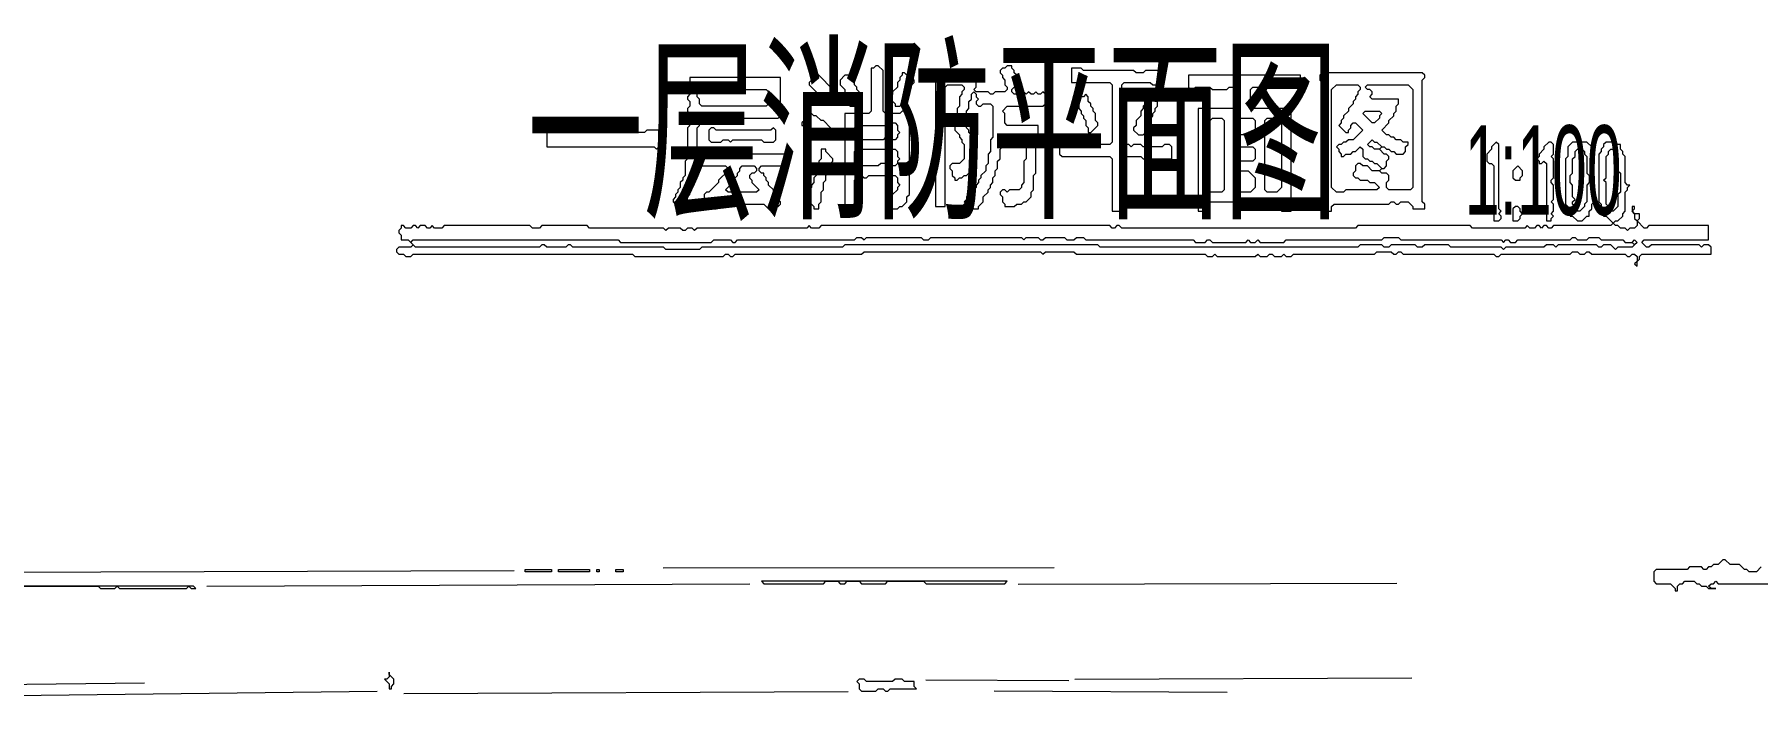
# Model space of a CAD drawing. Extents: x 20 to 3943, y 20 to 2783.
# Drawn here: x 1358 to 2080, y 26 to 303 of the extents above; entities that cross this region are included whole.
import ezdxf

# ---------------------------------------------------------------- set-up
doc = ezdxf.new("R2010")
doc.units = 0
for name, color, linetype, lineweight in [('OCR_TEXT', 6, 'Continuous', 0), ('TRACE_STRAIGHT', 5, 'Continuous', 0), ('TRACE_TEXT_SYMBOL', 6, 'Continuous', 0)]:
    doc.layers.add(name, color=color, linetype=linetype, lineweight=lineweight)
doc.styles.add('wqy-unicode', font='wqy-unicode.lff')

msp = doc.modelspace()

# ---------------------------------------------------------------- linework, layer by layer
at = {"layer": 'TRACE_STRAIGHT', "color": 5}
for p, q in [((1621.87, 79.65), (1785.63, 79.73)), ((1125.62, 77.2), (1559.38, 78.48)), ((1430.61, 71.9), (1658.13, 72.9)), ((1770.62, 72.79), (1929.38, 73.17)), ((1314.35, 30.38), (1404.39, 31.43)), ((1731.87, 32.7), (1791.88, 32.5)), ((1794.37, 33.06), (1935.63, 33.51)), ((1349.37, 26.16), (1501.9, 27.94)), ((1513.12, 27.01), (1699.38, 27.81)), ((1760.62, 28.11), (1858.14, 27.62))]:
    msp.add_line(p, q, dxfattribs=at)
at = {"layer": 'TRACE_TEXT_SYMBOL', "color": 6}
for points in [[(1711, 290), (1710, 289), (1709, 289), (1709, 271), (1708, 270), (1698, 270), (1698, 230), (1702, 230), (1702, 242), (1704, 244), (1705, 244), (1706, 243), (1707, 243), (1708, 244), (1719, 244), (1720, 243), (1720, 241), (1721, 240), (1720, 239), (1720, 238), (1718, 236), (1716, 236), (1716, 234), (1717, 233), (1717, 231), (1718, 230), (1720, 230), (1721, 231), (1722, 231), (1724, 233), (1724, 235), (1725, 236), (1725, 270), (1724, 271), (1722, 271), (1721, 270), (1715, 270), (1714, 271), (1714, 288), (1712, 290)], [(1793, 289), (1793, 283), (1809, 283), (1810, 282), (1810, 258), (1809, 257), (1793, 257), (1792, 258), (1789, 258), (1788, 257), (1788, 253), (1789, 252), (1809, 252), (1810, 251), (1810, 229), (1814, 229), (1814, 231), (1815, 232), (1814, 233), (1814, 250), (1816, 252), (1822, 252), (1823, 251), (1835, 251), (1835, 256), (1834, 257), (1832, 257), (1831, 256), (1823, 256), (1822, 257), (1819, 257), (1818, 256), (1817, 257), (1815, 257), (1814, 258), (1814, 282), (1815, 283), (1826, 283), (1827, 282), (1830, 282), (1831, 283), (1831, 287), (1830, 288), (1824, 288), (1823, 287), (1820, 287), (1819, 288), (1798, 288), (1797, 289)], [(1633, 285), (1633, 283), (1632, 282), (1633, 281), (1633, 278), (1632, 277), (1632, 276), (1633, 275), (1633, 273), (1632, 272), (1632, 271), (1633, 270), (1633, 267), (1632, 266), (1633, 265), (1632, 264), (1632, 251), (1631, 250), (1631, 244), (1630, 243), (1630, 242), (1629, 241), (1629, 239), (1628, 238), (1628, 237), (1627, 236), (1627, 235), (1626, 234), (1626, 233), (1628, 231), (1629, 231), (1630, 230), (1631, 230), (1631, 233), (1632, 234), (1632, 235), (1633, 236), (1633, 238), (1634, 239), (1634, 242), (1635, 243), (1635, 248), (1636, 249), (1636, 264), (1637, 265), (1637, 267), (1638, 268), (1670, 268), (1671, 269), (1671, 285)], [(1685, 286), (1685, 285), (1683, 283), (1683, 282), (1688, 277), (1688, 276), (1690, 274), (1691, 274), (1692, 275), (1692, 276), (1693, 277), (1693, 280), (1687, 286)], [(1698, 286), (1696, 284), (1696, 282), (1698, 280), (1698, 278), (1699, 277), (1699, 276), (1700, 275), (1700, 273), (1702, 273), (1704, 275), (1704, 276), (1705, 277), (1704, 278), (1704, 279), (1703, 280), (1703, 281), (1702, 282), (1702, 283), (1701, 284), (1701, 285), (1700, 286)], [(1722, 287), (1722, 286), (1721, 285), (1721, 284), (1720, 283), (1720, 281), (1718, 279), (1718, 278), (1717, 277), (1717, 276), (1719, 274), (1719, 273), (1721, 273), (1722, 274), (1722, 276), (1723, 277), (1723, 278), (1724, 279), (1724, 280), (1727, 283), (1727, 284), (1725, 286), (1724, 286), (1723, 287)], [(1842, 286), (1842, 281), (1843, 280), (1844, 280), (1845, 281), (1851, 281), (1852, 280), (1858, 280), (1859, 281), (1862, 281), (1863, 280), (1863, 275), (1862, 274), (1862, 273), (1861, 272), (1846, 272), (1846, 229), (1850, 229), (1850, 232), (1851, 233), (1880, 233), (1881, 232), (1881, 229), (1885, 229), (1885, 272), (1868, 272), (1867, 273), (1867, 275), (1868, 276), (1868, 280), (1869, 281), (1889, 281), (1889, 286)], [(1898, 287), (1897, 286), (1897, 284), (1898, 283), (1898, 234), (1897, 233), (1897, 232), (1898, 231), (1898, 229), (1902, 229), (1902, 231), (1903, 232), (1926, 232), (1927, 233), (1928, 233), (1929, 232), (1930, 232), (1931, 233), (1934, 233), (1936, 231), (1936, 230), (1941, 230), (1941, 232), (1940, 233), (1940, 284), (1941, 285), (1941, 286), (1940, 287)], [(1916, 281), (1917, 282), (1934, 282), (1936, 280), (1936, 239), (1935, 238), (1926, 238), (1925, 239), (1925, 241), (1926, 242), (1926, 244), (1925, 245), (1923, 245), (1922, 246), (1923, 247), (1924, 247), (1925, 248), (1925, 250), (1926, 251), (1926, 252), (1925, 253), (1924, 253), (1922, 255), (1923, 256), (1924, 256), (1925, 255), (1926, 255), (1927, 254), (1928, 254), (1929, 253), (1932, 253), (1933, 254), (1933, 256), (1934, 257), (1934, 258), (1932, 258), (1931, 259), (1929, 259), (1928, 260), (1927, 260), (1926, 261), (1925, 261), (1923, 263), (1926, 266), (1926, 267), (1928, 269), (1928, 270), (1929, 271), (1929, 273), (1930, 274), (1930, 276), (1919, 276), (1918, 277), (1919, 278), (1919, 279), (1918, 280), (1917, 280)], [(1639, 281), (1640, 280), (1665, 280), (1666, 279), (1666, 274), (1665, 273), (1638, 273), (1637, 274), (1637, 276), (1636, 277), (1636, 278)], [(1799, 278), (1798, 277), (1797, 277), (1796, 276), (1796, 272), (1797, 271), (1797, 270), (1798, 269), (1798, 268), (1799, 267), (1799, 265), (1800, 264), (1800, 262), (1801, 262), (1804, 265), (1804, 266), (1803, 267), (1803, 270), (1802, 271), (1802, 272), (1801, 273), (1801, 274), (1800, 275), (1800, 277)], [(1824, 277), (1824, 274), (1823, 273), (1823, 272), (1822, 271), (1822, 269), (1820, 267), (1820, 265), (1819, 264), (1819, 263), (1821, 261), (1823, 261), (1824, 262), (1824, 263), (1825, 264), (1825, 265), (1826, 266), (1826, 268), (1827, 269), (1827, 270), (1828, 271), (1828, 272), (1829, 273), (1829, 275), (1828, 275), (1826, 277)], [(1682, 270), (1682, 269), (1681, 268), (1681, 267), (1680, 266), (1680, 265), (1681, 265), (1683, 263), (1684, 263), (1685, 262), (1686, 262), (1688, 260), (1688, 259), (1690, 259), (1690, 261), (1691, 262), (1691, 263), (1692, 264), (1689, 267), (1688, 267), (1686, 269), (1685, 269), (1684, 270)], [(1852, 268), (1856, 268), (1857, 267), (1857, 238), (1856, 237), (1851, 237), (1850, 238), (1850, 266)], [(1861, 267), (1862, 268), (1869, 268), (1870, 267), (1870, 262), (1869, 261), (1862, 261), (1861, 262)], [(1874, 267), (1875, 268), (1879, 268), (1881, 266), (1881, 239), (1879, 237), (1875, 237), (1874, 238)], [(1915, 270), (1916, 271), (1922, 271), (1923, 270), (1922, 269), (1922, 268), (1920, 266), (1919, 266)], [(1573, 263), (1573, 256), (1618, 256), (1619, 255), (1620, 256), (1620, 263), (1615, 263), (1614, 262), (1592, 262), (1591, 263)], [(1642, 264), (1641, 263), (1641, 259), (1642, 258), (1646, 258), (1647, 259), (1649, 259), (1650, 258), (1651, 259), (1663, 259), (1664, 258), (1668, 258), (1669, 259), (1669, 263), (1668, 264), (1667, 263), (1644, 263), (1643, 264)], [(1716, 265), (1717, 266), (1719, 266), (1720, 265), (1720, 263), (1721, 262), (1720, 261), (1720, 260), (1719, 259), (1716, 259), (1715, 260), (1714, 259), (1703, 259), (1702, 260), (1702, 264), (1703, 265)], [(1638, 253), (1638, 248), (1648, 248), (1649, 247), (1649, 246), (1645, 242), (1645, 241), (1641, 237), (1640, 237), (1639, 236), (1639, 234), (1640, 233), (1640, 232), (1641, 231), (1641, 230), (1644, 230), (1645, 231), (1649, 231), (1650, 232), (1664, 232), (1667, 229), (1669, 231), (1670, 231), (1671, 232), (1671, 233), (1670, 234), (1670, 235), (1668, 237), (1668, 238), (1666, 240), (1666, 241), (1665, 242), (1665, 243), (1664, 244), (1664, 245), (1663, 245), (1662, 246), (1662, 247), (1663, 248), (1674, 248), (1674, 252), (1673, 253)], [(1688, 255), (1688, 251), (1687, 250), (1687, 248), (1686, 247), (1686, 244), (1685, 243), (1685, 241), (1684, 240), (1684, 239), (1683, 238), (1683, 237), (1682, 236), (1682, 235), (1681, 234), (1683, 232), (1684, 232), (1685, 231), (1685, 230), (1687, 230), (1687, 232), (1688, 233), (1688, 237), (1689, 238), (1689, 241), (1690, 242), (1690, 244), (1691, 245), (1691, 247), (1692, 248), (1692, 249), (1693, 250), (1693, 251), (1690, 254), (1690, 255)], [(1702, 254), (1703, 255), (1719, 255), (1720, 254), (1720, 252), (1721, 251), (1720, 250), (1720, 249), (1719, 248), (1718, 248), (1717, 249), (1713, 249), (1712, 248), (1703, 248), (1702, 249)], [(1861, 255), (1862, 256), (1869, 256), (1870, 255), (1870, 251), (1869, 250), (1862, 250), (1861, 251)], [(1919, 259), (1920, 258), (1921, 258), (1923, 256), (1922, 255), (1920, 255), (1919, 256), (1918, 256), (1917, 257)], [(1971, 258), (1969, 256), (1969, 255), (1967, 253), (1967, 250), (1968, 249), (1969, 249), (1970, 248), (1970, 230), (1969, 229), (1970, 228), (1970, 225), (1972, 225), (1973, 226), (1973, 227), (1972, 228), (1973, 229), (1972, 230), (1972, 257)], [(1993, 258), (1991, 256), (1991, 255), (1989, 253), (1989, 252), (1988, 251), (1989, 250), (1989, 249), (1990, 249), (1991, 250), (1992, 249), (1992, 225), (1994, 225), (1994, 226), (1995, 227), (1994, 228), (1995, 229), (1995, 232), (1994, 233), (1995, 234), (1995, 240), (1994, 241), (1994, 242), (1995, 243), (1995, 251), (1994, 252), (1995, 253), (1995, 257), (1994, 258)], [(2003, 258), (2001, 256), (2001, 252), (2000, 251), (2000, 232), (2001, 231), (2001, 229), (2002, 228), (2002, 227), (2003, 227), (2005, 225), (2007, 225), (2009, 227), (2010, 227), (2010, 229), (2011, 230), (2011, 232), (2012, 233), (2012, 252), (2011, 253), (2011, 256), (2009, 258)], [(2006, 256), (2008, 254), (2008, 253), (2009, 252), (2009, 245), (2010, 244), (2010, 241), (2009, 240), (2009, 233), (2008, 232), (2008, 231), (2006, 229), (2005, 229), (2004, 230), (2004, 231), (2003, 232), (2003, 233), (2004, 234), (2003, 235), (2003, 240), (2002, 241), (2002, 244), (2003, 245), (2003, 251), (2004, 252), (2004, 254)], [(2018, 254), (2019, 255), (2020, 255), (2021, 254), (2021, 253), (2022, 252), (2022, 246), (2023, 245), (2023, 237), (2022, 236), (2022, 231), (2020, 229), (2019, 229), (2018, 230), (2018, 231), (2017, 232), (2017, 241), (2016, 242), (2017, 243), (2017, 252), (2018, 253)], [(1654, 247), (1655, 248), (1660, 248), (1661, 247), (1661, 246), (1660, 245), (1659, 245), (1658, 244), (1658, 243), (1659, 242), (1659, 241), (1662, 238), (1661, 237), (1649, 237), (1648, 238), (1652, 242), (1652, 243), (1653, 244), (1653, 245), (1654, 246)], [(1861, 245), (1862, 246), (1867, 246), (1870, 243), (1870, 239), (1868, 237), (1862, 237), (1861, 238)], [(1980, 248), (1978, 246), (1978, 243), (1979, 242), (1981, 242), (1981, 243), (1982, 244), (1982, 246)], [(1979, 231), (1978, 230), (1978, 225), (1980, 225), (1981, 226), (1981, 227), (1982, 228), (1981, 229), (1981, 230), (1980, 231)], [(2028, 216), (2029, 217), (2030, 216), (2029, 215)], [(1564, 79), (1575, 79), (1575, 78), (1564, 78)], [(1578, 79), (1591, 79), (1591, 78), (1578, 78)], [(1594, 79), (1595, 79), (1595, 78), (1594, 78)], [(1602, 79), (1605, 79), (1605, 78), (1602, 78)], [(1663, 74), (1664, 73), (1689, 73), (1690, 74), (1695, 74), (1696, 73), (1698, 73), (1699, 74), (1704, 74), (1705, 73), (1715, 73), (1716, 74), (1731, 74), (1732, 73), (1765, 73), (1766, 74)], [(1344, 72), (1385, 72), (1386, 71), (1392, 71), (1393, 72), (1394, 71), (1422, 71), (1423, 72), (1424, 71), (1426, 71), (1425, 72)], [(1507, 36), (1507, 34), (1506, 33), (1505, 33), (1507, 31), (1507, 29), (1508, 29), (1508, 30), (1509, 31), (1509, 33), (1507, 35)], [(1704, 33), (1703, 32), (1704, 31), (1704, 29), (1705, 28), (1711, 28), (1712, 29), (1714, 29), (1715, 28), (1716, 28), (1717, 29), (1728, 29), (1727, 30), (1727, 32), (1723, 32), (1722, 33), (1719, 33), (1718, 32), (1707, 32), (1706, 33)]]:
    msp.add_lwpolyline(points, close=True, dxfattribs=at)
for points in [[(1766, 290), (1765, 289), (1764, 289), (1763, 288), (1763, 287), (1764, 286), (1764, 285), (1765, 284), (1765, 282), (1766, 281), (1766, 280), (1765, 279), (1761, 279), (1760, 278), (1759, 278), (1758, 279), (1753, 279), (1752, 280), (1753, 281), (1753, 283), (1754, 284), (1754, 286), (1736, 286), (1736, 231), (1740, 231), (1740, 281), (1741, 282), (1747, 282), (1748, 281), (1748, 280), (1747, 279), (1747, 278), (1746, 277), (1746, 273), (1745, 272), (1745, 270), (1744, 269), (1744, 263), (1746, 261), (1746, 260), (1747, 259), (1747, 258), (1748, 257), (1748, 251), (1746, 249), (1743, 249), (1742, 248), (1742, 247), (1743, 246), (1743, 244), (1744, 243), (1744, 242), (1745, 242), (1746, 243), (1747, 243), (1748, 244), (1749, 244), (1752, 247), (1752, 248), (1753, 249), (1753, 256), (1752, 257), (1752, 259), (1751, 260)], [(1773, 260), (1774, 259), (1774, 251), (1773, 250), (1773, 241), (1772, 240), (1772, 239), (1771, 238), (1767, 238), (1766, 237), (1765, 238), (1764, 238), (1763, 237), (1763, 236), (1764, 235), (1764, 233), (1765, 232), (1765, 231), (1769, 231), (1770, 232), (1772, 232), (1773, 233), (1774, 233), (1776, 235), (1776, 237), (1777, 238), (1777, 244), (1778, 245), (1778, 256), (1779, 257), (1779, 265), (1766, 265), (1765, 266), (1765, 270), (1764, 271), (1766, 273), (1781, 273), (1782, 274), (1782, 278), (1781, 279), (1780, 278), (1779, 278), (1778, 279), (1777, 278), (1776, 278), (1775, 279), (1774, 278), (1773, 279), (1772, 279), (1771, 278), (1769, 278), (1768, 279), (1768, 280), (1769, 281), (1770, 281), (1771, 282), (1771, 283), (1770, 284), (1770, 286), (1769, 287), (1769, 288), (1768, 289), (1768, 290), (1766, 290)], [(1914, 242), (1917, 242), (1918, 241), (1920, 241), (1922, 239), (1921, 238), (1908, 238), (1907, 237), (1904, 237), (1902, 239), (1902, 280), (1904, 282)], [(1904, 282), (1913, 282), (1914, 281), (1914, 280), (1913, 279), (1913, 278), (1912, 277), (1912, 276), (1911, 275), (1911, 274), (1909, 272), (1909, 271), (1907, 269), (1907, 268), (1906, 267), (1906, 266), (1905, 265), (1908, 262), (1909, 262), (1909, 263), (1910, 264), (1910, 265), (1911, 266), (1912, 266), (1915, 263), (1911, 259), (1909, 259), (1908, 258), (1907, 258), (1906, 257), (1905, 257), (1904, 256), (1905, 255), (1905, 254), (1906, 253), (1906, 252), (1907, 252), (1908, 253), (1910, 253), (1911, 254), (1912, 254), (1914, 256), (1915, 255), (1915, 252), (1916, 251), (1917, 251), (1918, 250), (1919, 250), (1920, 249), (1921, 249), (1923, 247), (1922, 246), (1919, 246), (1917, 248), (1915, 248), (1914, 249), (1913, 249), (1912, 248), (1912, 246), (1911, 245), (1911, 244), (1912, 243), (1913, 243), (1914, 242)], [(1751, 260), (1751, 261), (1750, 262), (1750, 263), (1749, 264), (1749, 265), (1748, 266), (1748, 267), (1749, 268), (1749, 271), (1750, 272), (1750, 275), (1751, 276), (1751, 278), (1752, 279), (1753, 278), (1753, 277), (1754, 276), (1753, 275), (1753, 274), (1754, 273), (1755, 273), (1756, 274), (1759, 274), (1760, 273), (1760, 260), (1759, 259), (1759, 254), (1758, 253), (1758, 249), (1757, 248), (1757, 246), (1755, 244), (1755, 243), (1754, 242), (1754, 241), (1753, 240), (1753, 239), (1749, 235), (1749, 234), (1748, 233), (1749, 232), (1750, 232), (1752, 230), (1754, 230), (1754, 231), (1756, 233), (1756, 235), (1758, 237), (1758, 238), (1759, 239), (1759, 240), (1760, 241), (1760, 243), (1761, 244), (1761, 246), (1762, 247), (1762, 250), (1763, 251), (1763, 255), (1764, 256), (1764, 259), (1765, 260), (1773, 260)], [(2017, 258), (2016, 257), (2016, 256), (2015, 255), (2015, 254), (2014, 253), (2014, 233), (2015, 232), (2015, 229), (2016, 228), (2016, 227), (2017, 227), (2020, 224), (2019, 223), (1995, 223), (1994, 222), (1993, 222), (1992, 223), (1991, 223), (1990, 222), (1989, 223), (1988, 223), (1987, 222), (1985, 222), (1984, 223), (1983, 222), (1961, 222), (1960, 223), (1913, 223), (1912, 222), (1814, 222), (1813, 223), (1812, 223), (1811, 222), (1810, 222), (1809, 223), (1688, 223), (1687, 222), (1684, 222), (1683, 223), (1682, 222), (1636, 222), (1635, 221), (1634, 222), (1632, 222), (1631, 221), (1630, 221), (1629, 222), (1624, 222), (1623, 221), (1622, 222), (1591, 222), (1590, 223), (1571, 223), (1570, 222), (1567, 222), (1566, 223), (1530, 223), (1529, 222), (1526, 222), (1525, 223), (1524, 222), (1523, 222), (1522, 223)], [(2020, 224), (2021, 225), (2022, 225), (2024, 227), (2024, 228), (2025, 229), (2025, 237), (2026, 238), (2026, 239), (2027, 240), (2026, 240), (2025, 241), (2025, 252), (2024, 253), (2024, 254), (2023, 255), (2023, 257), (2022, 257), (2021, 258), (2017, 258)], [(1931, 212), (1932, 211), (1970, 211), (1971, 210), (1972, 210), (1973, 211), (2002, 211), (2003, 212), (2005, 212), (2006, 211), (2008, 211), (2009, 212), (2010, 212), (2011, 211), (2025, 211), (2026, 210), (2027, 210), (2028, 211), (2029, 211), (2030, 210), (2030, 208), (2029, 207), (2030, 206), (2030, 208), (2031, 209), (2031, 210), (2032, 211), (2061, 211), (2061, 214), (2060, 215), (2058, 215), (2057, 214), (2056, 215), (2036, 215), (2035, 214), (2034, 214), (2032, 216), (2033, 217), (2060, 217), (2060, 223), (2035, 223), (2034, 222), (2033, 222), (2030, 225), (2031, 226), (2031, 228), (2029, 228), (2028, 229), (2029, 230), (2029, 231), (2028, 231), (2028, 229), (2029, 228), (2029, 226), (2030, 225), (2030, 223), (2029, 222), (2027, 222), (2026, 221), (2025, 222), (2023, 222), (2022, 223), (2021, 223), (2020, 224)], [(1522, 223), (1520, 223), (1519, 222), (1518, 223), (1517, 223), (1516, 222), (1514, 222), (1513, 223), (1512, 223), (1512, 222), (1511, 221), (1511, 220), (1512, 219), (1512, 217), (1515, 217), (1517, 215), (1516, 214), (1511, 214), (1510, 213), (1510, 212), (1511, 211), (1513, 211), (1514, 210), (1516, 210), (1517, 211), (1609, 211), (1610, 210), (1647, 210), (1648, 211), (1649, 211), (1650, 210), (1651, 210), (1652, 211), (1705, 211), (1706, 212), (1780, 212), (1781, 211), (1782, 212), (1794, 212), (1795, 211), (1849, 211), (1850, 210), (1852, 210), (1853, 211), (1854, 210), (1870, 210), (1871, 211), (1872, 210), (1875, 210), (1876, 211), (1877, 211), (1878, 210), (1881, 210), (1882, 211), (1883, 210), (1885, 210), (1886, 211), (1920, 211), (1921, 212), (1927, 212), (1928, 211), (1929, 211), (1930, 212), (1931, 212)], [(2016, 215), (2015, 214), (2014, 214), (2013, 215), (1997, 215), (1996, 214), (1995, 215), (1992, 215), (1991, 214), (1975, 214), (1974, 213), (1973, 214), (1952, 214), (1951, 215), (1941, 215), (1940, 214), (1938, 214), (1937, 215), (1927, 215), (1926, 214), (1924, 214), (1923, 215), (1914, 215), (1913, 214), (1805, 214), (1804, 215), (1698, 215), (1697, 214), (1638, 214), (1637, 213), (1623, 213), (1622, 214), (1584, 214), (1583, 215), (1582, 215), (1581, 214), (1573, 214), (1572, 215), (1571, 215), (1570, 214), (1518, 214), (1516, 216), (1517, 217), (1603, 217), (1604, 216), (1642, 216), (1643, 217), (1650, 217), (1651, 216), (1652, 216), (1653, 217), (1702, 217)], [(1702, 217), (1703, 218), (1705, 218), (1706, 217), (1707, 218), (1730, 218), (1731, 217), (1733, 217), (1734, 218), (1772, 218), (1773, 217), (1774, 218), (1779, 218), (1780, 217), (1781, 217), (1782, 218), (1790, 218), (1791, 217), (1794, 217), (1795, 218), (1798, 218), (1799, 217), (1844, 217), (1845, 216), (1849, 216), (1850, 217), (1851, 217), (1852, 216), (1866, 216), (1867, 217), (1868, 216), (1870, 216), (1871, 217), (1872, 216), (1882, 216), (1883, 217), (1923, 217), (1924, 218), (1930, 218), (1931, 217), (1973, 217), (1974, 216), (1975, 217), (1976, 217), (1977, 216), (1979, 216), (1980, 217), (2002, 217), (2003, 218), (2004, 218), (2005, 217), (2009, 217), (2010, 218), (2014, 218), (2015, 217), (2024, 217), (2025, 216), (2028, 216), (2029, 215), (2028, 214), (2022, 214), (2021, 213), (2019, 215), (2016, 215)], [(2082, 80), (2080, 78), (2077, 78), (2076, 79), (2075, 79), (2073, 81), (2069, 81), (2067, 83), (2066, 83), (2064, 81), (2062, 81), (2061, 80), (2060, 80), (2059, 79), (2058, 79), (2057, 80), (2052, 80), (2051, 79), (2038, 79), (2037, 78), (2037, 74), (2038, 73), (2044, 73), (2046, 71), (2046, 70), (2047, 70), (2047, 72), (2048, 73), (2049, 73), (2050, 74), (2054, 74), (2055, 73), (2056, 73), (2057, 72), (2059, 72), (2060, 71), (2063, 71), (2061, 71), (2060, 72), (2061, 73), (2062, 73), (2063, 74), (2064, 73), (2092, 73)]]:
    msp.add_lwpolyline(points, dxfattribs=at)

# ---------------------------------------------------------------- texts
at = {"layer": 'OCR_TEXT', "color": 6, "style": 'wqy-unicode'}
for s, height, width, p in [('一层消防平面图', 61.62, 0.577981, (1564.91, 232.39)), ('1:100', 37.44, 0.524868, (1957.77, 227.53))]:
    msp.add_text(s, height=height, dxfattribs=dict(at, width=width)).set_placement(p)

doc.saveas('drawing.dxf')
